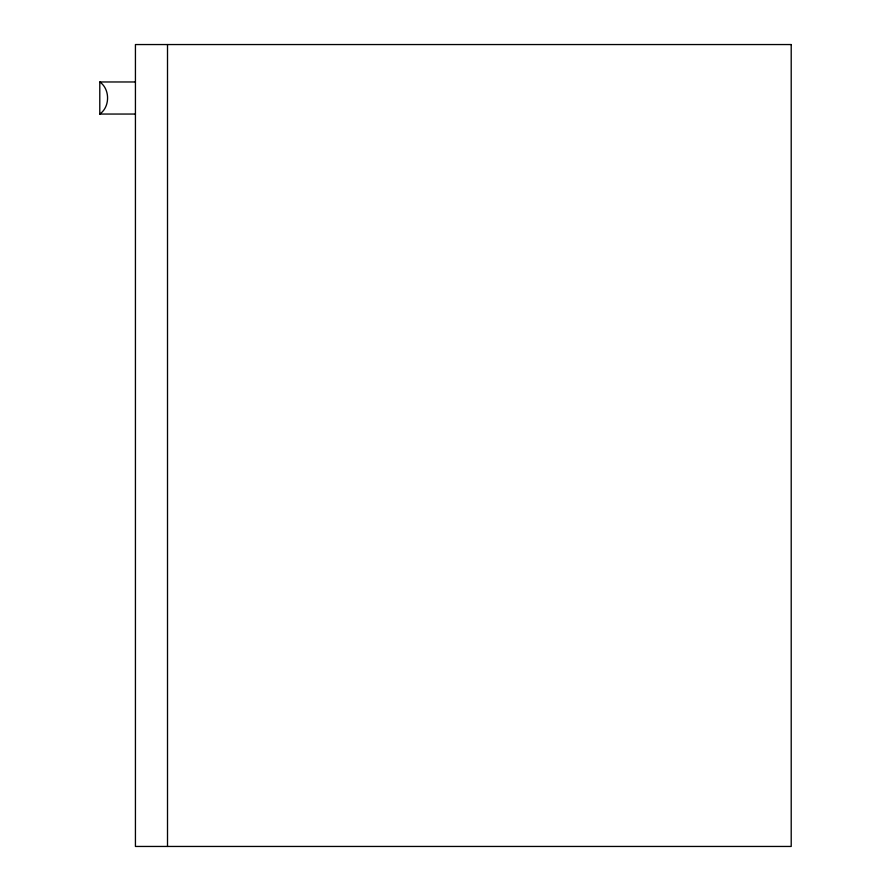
<?xml version="1.0" encoding="UTF-8"?>
<svg xmlns="http://www.w3.org/2000/svg" width="891" height="891" viewBox="0 0 891 891"><rect width="100%" height="100%" fill="white"/><g stroke="black" fill="none" stroke-linecap="round" stroke-linejoin="round"><path stroke-width="1.34" d="M99.792 114.048C110.161 106.887 110.161 89.133 99.792 81.972L99.792 114.048L135.432 114.048M99.792 81.972L135.432 81.972M167.508 44.55L167.508 846.45M791.208 44.55L135.432 44.55L135.432 846.45L791.208 846.45L791.208 44.55"/></g></svg>
